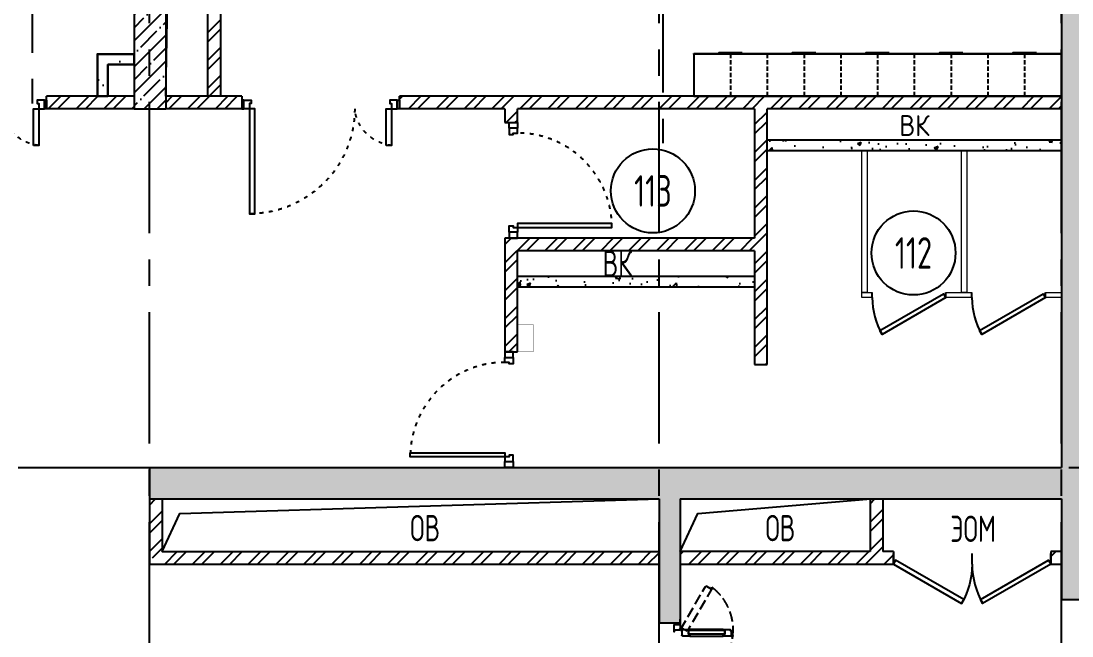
# Model space of a CAD drawing. Header units: millimetres. Extents: x -106726 to 8952771, y -150083 to 686385.
# Drawn here: x 41463 to 51465, y 18355 to 24209 of the extents above; entities that cross this region are included whole.
import ezdxf
from ezdxf import colors
from ezdxf.entities.mleader import LeaderData, LeaderLine
from ezdxf.enums import TextEntityAlignment as Align
from ezdxf.math import Vec2, Vec3

# ---------------------------------------------------------------- set-up
doc = ezdxf.new("R2018")
doc.units = ezdxf.units.MM
for name, pattern in [('ACAD_ISO03W100', [30, 12, -18]), ('CENTER', [2, 1.25, -0.25, 0.25, -0.25]), ('HIDDEN', [6, 4, -2]), ('ГОСТ 2.303 4', [7, 5, -2, 0])]:
    doc.linetypes.add(name, pattern=pattern)
doc.layers.add('АР_Названия помещений', color=124, linetype='Continuous', lineweight=5, plot=False)
doc.layers.add('АР_Номер помещения', color=1, linetype='Continuous', lineweight=25)
doc.layers.add('ТХ_обор_бытовое', color=14, linetype='Continuous')
doc.styles.add('ICOCPEUR', font='isocpeur.ttf')
doc.styles.add('ISOCPEUR', font='isocpeur.ttf', dxfattribs={"width": 0.7})
doc.styles.get("Standard").update_dxf_attribs({"font": 'arial.ttf'})
doc.linetypes.add('Ground1', pattern='A,12,[130,ltypeshp.shx,S=3,R=-150,X=0,Y=-2.598],3,[130,ltypeshp.shx,S=3,R=-150,X=0,Y=-2.598],3,[130,ltypeshp.shx,S=3,R=-150,X=0,Y=-2.598],0', length=18)
doc.linetypes.add('Ground2', pattern='A,12,[130,ltypeshp.shx,S=3,R=-210,X=0,Y=-2.598],3,[130,ltypeshp.shx,S=3,R=-210,X=0,Y=-2.598],3,[130,ltypeshp.shx,S=3,R=-210,X=0,Y=-2.598],0', length=18)

# ---------------------------------------------------------------- blocks, each defined once
blk = doc.blocks.new('Полуторная_на лестницу')
at = {"color": 8}
for points in [[(75, 80), (75, 1080), (125, 1080), (125, 80)], [(1375, 430), (1375, 80), (1425, 80), (1425, 430)]]:
    blk.add_lwpolyline(points, close=True, dxfattribs=at)
for points in [[(0, 0), (0, 80), (20, 80), (20, 0), (0, 0)], [(20, 80), (20, 0), (90, 0), (90, 30), (75, 30), (75, 80), (20, 80)], [(1480, 80), (1480, 0), (1410, 0), (1410, 30), (1425, 30), (1425, 80), (1480, 80)], [(1500, 0), (1500, 80), (1480, 80), (1480, 0), (1500, 0)]]:
    blk.add_lwpolyline(points, dxfattribs=at)
at = {"color": 8, "linetype": 'ACAD_ISO03W100', "ltscale": 3}
for centre, radius, start, end in [((75, 80), 1000, 0, 90), ((1465, 40), 392, 95.9075, 174.0925)]:
    blk.add_arc(centre, radius, start, end, dxfattribs=at)
blk = doc.blocks.new('*U600')
at = {"color": 8}
for p, q in [((-700, 0), (-700, 50)), ((0, 0), (0, 50))]:
    blk.add_line(p, q, dxfattribs=at)
blk.add_lwpolyline([(0, 0), (-606, -350), (-628, -312), (-22, 38)], close=True, dxfattribs=at)
blk.add_arc((0, 0), 700, 180, 210, dxfattribs=at)
blk = doc.blocks.new('*U601')
at = {"color": 8}
for points in [[(-55, -80), (-55, 0), (-115, 0), (-115, -40), (-100, -40), (-100, -80), (-55, -80)], [(0, 0), (0, -80), (-55, -80), (-55, 0), (0, 0)], [(-1100, 0), (-1100, -80), (-1045, -80), (-1045, 0), (-1100, 0)], [(-1045, -80), (-1045, 0), (-985, 0), (-985, -40), (-1000, -40), (-1000, -80), (-1045, -80)]]:
    blk.add_lwpolyline(points, dxfattribs=at)
blk.add_lwpolyline([(-100, -80), (-100, -980), (-140, -980), (-140, -80)], close=True, dxfattribs=at)
at = {"color": 8, "linetype": 'ACAD_ISO03W100', "ltscale": 3}
blk.add_arc((-100, -80), 900, 180, 270, dxfattribs=at)
blk = doc.blocks.new('*U604')
at = {"color": 8}
blk.add_lwpolyline([(-100, 80), (-100, 980), (-140, 980), (-140, 80)], close=True, dxfattribs=at)
for points in [[(-1100, 0), (-1100, 80), (-1045, 80), (-1045, 0), (-1100, 0)], [(-1045, 80), (-1045, 0), (-985, 0), (-985, 40), (-1000, 40), (-1000, 80), (-1045, 80)], [(-55, 80), (-55, 0), (-115, 0), (-115, 40), (-100, 40), (-100, 80), (-55, 80)], [(0, 0), (0, 80), (-55, 80), (-55, 0), (0, 0)]]:
    blk.add_lwpolyline(points, dxfattribs=at)
at = {"color": 8, "linetype": 'ACAD_ISO03W100', "ltscale": 3}
blk.add_arc((-100, 80), 900, 90, 180, dxfattribs=at)
blk = doc.blocks.new('_DotSmall')
at = {"color": 8, "linetype": 'ByBlock', "const_width": 0.5}
blk.add_lwpolyline([(-0.0625, 0, 1), (0.0625, 0, 1)], format="xyb", close=True, dxfattribs=at)
blk = doc.blocks.new('*U498')
at = {"layer": 'АР_Номер помещения', "color": 8}
blk.add_circle((-14123, 2074), 400, dxfattribs=at)
at = {"color": 8, "style": 'ISOCPEUR', "width": 0.7, "flags": 1}
blk.add_attdef('КАТЕГОРИЯ', (-499, -2092), '', height=250, dxfattribs=at)
at = {"layer": 'АР_Номер помещения', "color": 8, "style": 'ISOCPEUR', "width": 0.7}
blk.add_attdef('НОМЕР_ПОМЕЩЕНИЯ', text='', height=300, dxfattribs=at).set_placement((-14123, 2074), align=Align.MIDDLE_CENTER)
blk = doc.blocks.new('*U495')
at = {"layer": 'АР_Номер помещения', "color": 8}
blk.add_circle((-18043, 3264), 400, dxfattribs=at)
at = {"color": 8, "style": 'ISOCPEUR', "width": 0.7, "flags": 1}
blk.add_attdef('КАТЕГОРИЯ', (-499, -2092), '', height=250, dxfattribs=at)
at = {"layer": 'АР_Номер помещения', "color": 8, "style": 'ISOCPEUR', "width": 0.7}
blk.add_attdef('НОМЕР_ПОМЕЩЕНИЯ', text='', height=300, dxfattribs=at).set_placement((-18043, 3264), align=Align.MIDDLE_CENTER)
blk = doc.blocks.new('*U364')
at = {"color": 8}
for p, q in [((-750, 0), (-750, 100)), ((0, 0), (0, 100))]:
    blk.add_line(p, q, dxfattribs=at)
blk.add_lwpolyline([(0, 0), (-650, -375), (-671, -337), (-22, 38)], close=True, dxfattribs=at)
blk.add_arc((0, 0), 750, 180, 210, dxfattribs=at)
blk = doc.blocks.new('*U342')
at = {"color": 8}
for p, q in [((-96, -61), (-861, -61)), ((-863, -125), (-94, -125)), ((-412, -1489), (-96, -1489)), ((-94, -1425), (-410, -1425))]:
    blk.add_line(p, q, dxfattribs=at)
at = {"color": 8, "linetype": 'ГОСТ 2.303 4', "ltscale": 20}
for points in [[(-66, -90), (-60, -84), (-53, -91), (-52, -90), (-54, -88), (-17, -50), (-11, -57), (-15, -61), (-10, -67), (-4, -61), (-684, 601), (-689, 596), (-683, 590), (-679, 595), (-672, 588), (-709, 551), (-712, 553), (-713, 552), (-705, 545), (-711, 539)], [(-241, -1899), (-248, -1895), (-253, -1904), (-254, -1903), (-253, -1901), (-298, -1874), (-303, -1882), (-298, -1885), (-301, -1892), (-308, -1888), (-71, -1478), (-65, -1482), (-59, -1473), (-58, -1474), (-60, -1476), (-14, -1503), (-9, -1495), (-15, -1492), (-11, -1485), (-4, -1489)]]:
    blk.add_lwpolyline(points, close=True, dxfattribs=at)
at = {"color": 8}
for points in [[(60, -12), (60, -80), (52, -80), (52, -63), (6, -63), (6, -66), (4, -66), (4, -56), (-4, -56), (-4, 12), (0, 12), (0, 4), (-2, 4), (-2, -17), (56, -17), (56, -12)], [(-953, -69), (-953, -61), (-861, -61), (-861, -68), (-877, -68), (-877, -104), (-863, -104), (-863, -125), (-929, -125), (-929, -117), (-939, -117), (-939, -115), (-936, -115), (-936, -63), (-945, -63), (-945, -69)], [(-80, -104), (-877, -104), (-877, -68), (-80, -68)], [(-4, -69), (-4, -61), (-96, -61), (-96, -68), (-80, -68), (-80, -104), (-94, -104), (-94, -125), (-28, -125), (-28, -117), (-18, -117), (-18, -115), (-21, -115), (-21, -63), (-12, -63), (-12, -69)], [(-502, -1433), (-502, -1425), (-410, -1425), (-410, -1446), (-426, -1446), (-426, -1482), (-412, -1482), (-412, -1489), (-478, -1489), (-478, -1481), (-488, -1481), (-488, -1479), (-485, -1479), (-485, -1427), (-494, -1427), (-494, -1433)], [(-426, -1446), (-80, -1446), (-80, -1482), (-426, -1482)], [(-4, -1481), (-4, -1489), (-96, -1489), (-96, -1482), (-80, -1482), (-80, -1446), (-94, -1446), (-94, -1425), (-28, -1425), (-28, -1433), (-18, -1433), (-18, -1435), (-21, -1435), (-21, -1487), (-12, -1487), (-12, -1481)], [(60, -1538), (60, -1470), (52, -1470), (52, -1487), (6, -1487), (6, -1484), (4, -1484), (4, -1494), (-4, -1494), (-4, -1562), (0, -1562), (0, -1554), (-2, -1554), (-2, -1533), (56, -1533), (56, -1538)]]:
    blk.add_lwpolyline(points, close=True, dxfattribs=at)
at = {"color": 8, "linetype": 'Ground2'}
blk.add_lwpolyline([(0, 39), (0, 0), (60, 0)], dxfattribs=at)
at = {"color": 8, "linetype": 'Ground1'}
blk.add_lwpolyline([(60, -1550), (0, -1550), (0, -1589)], dxfattribs=at)
at = {"color": 8, "linetype": 'ГОСТ 2.303 4', "ltscale": 20}
for centre, radius, start, end in [((-4, -61), 949, 135.7298, 180.1036), ((-4, -61), 949, 180, 270), ((-4, -1489), 502, 90, 172.6747), ((-4, -1489), 501, 172.6747, 232.6607)]:
    blk.add_arc(centre, radius, start, end, dxfattribs=at)
blk = doc.blocks.new('система хранения 30 и 5 ячеек 3740х400х1600')
at = {"color": 8, "linetype": 'HIDDEN', "ltscale": 10}
for p, q in [((127718, -71190), (127718, -71590)), ((128068, -71190), (128068, -71590)), ((128418, -71190), (128418, -71590)), ((128768, -71190), (128768, -71590)), ((129118, -71190), (129118, -71590)), ((129468, -71190), (129468, -71590)), ((129818, -71190), (129818, -71590)), ((130168, -71190), (130168, -71590)), ((130518, -71190), (130518, -71590))]:
    blk.add_line(p, q, dxfattribs=at)
at = {"color": 8, "ltscale": 100}
for points in [[(127368, -71186), (130868, -71186), (130868, -71190), (127368, -71190)], [(127368, -71590), (130868, -71590), (130868, -71190), (127368, -71190)], [(127718, -71180), (127606, -71180), (127606, -71186), (127718, -71186)], [(127830, -71180), (127718, -71180), (127718, -71186), (127830, -71186)], [(128418, -71180), (128306, -71180), (128306, -71186), (128418, -71186)], [(128530, -71180), (128418, -71180), (128418, -71186), (128530, -71186)], [(129118, -71180), (129006, -71180), (129006, -71186), (129118, -71186)], [(129230, -71180), (129118, -71180), (129118, -71186), (129230, -71186)], [(129818, -71180), (129706, -71180), (129706, -71186), (129818, -71186)], [(129930, -71180), (129818, -71180), (129818, -71186), (129930, -71186)], [(130518, -71180), (130406, -71180), (130406, -71186), (130518, -71186)], [(130630, -71180), (130518, -71180), (130518, -71186), (130630, -71186)]]:
    blk.add_lwpolyline(points, close=True, dxfattribs=at)
blk = doc.blocks.new('У240')
at = {"layer": 'ТХ_обор_бытовое', "color": 8, "lineweight": 0, "ltscale": 100, "transparency": 33554687, "const_width": 2}
blk.add_lwpolyline([(259065, 2932), (259065, 3192), (259215, 3192), (259215, 2932)], close=True, dxfattribs=at)

msp = doc.modelspace()

# ---------------------------------------------------------------- hatches: boundary and pattern name
at = {"ltscale": 100}
h = msp.add_hatch(dxfattribs=at)
h.set_pattern_fill('ANSI35', color=256, scale=700)
h.set_pattern_definition([(45, (-951587.81, 109999.9), (-123.743687, 123.743687), []), (45, (-951464.07, 109999.9), (-123.743687, 123.743687), [218.75, -43.75, 0, -43.75])])
h.paths.add_polyline_path([(51665, 31445), (17165, 31445), (17165, 31145), (51365, 31145), (51365, 19960), (42685, 19960), (42685, 19660), (47535, 19660), (47535, 18477.5), (47735, 18477.5), (47735, 19660), (51365, 19660), (51365, 18702.5), (51565, 18702.5), (51565, 19660), (51665, 19660), (51665, 27280), (51855, 27280), (51855, 27480), (51665, 27480)])
h = msp.add_hatch(dxfattribs=at)
h.set_pattern_fill('ANSI35', color=256, scale=700)
h.set_pattern_definition([(45, (-931662.81, 121934.54), (-123.743687, 123.743687), []), (45, (-931539.07, 121934.54), (-123.743687, 123.743687), [218.75, -43.75, 0, -43.75])])
h.paths.add_polyline_path([(42840, 31145), (42540, 31145), (42540, 23374.6), (42840, 23374.6)])
h = msp.add_hatch(dxfattribs=at)
h.set_pattern_fill('ANSI32', color=256, scale=500)
h.set_pattern_definition([(45, (220348.85, -55205.68), (-132.58252, 132.58252), []), (45, (220437.24, -55205.68), (-132.58252, 132.58252), [])])
h.paths.add_polyline_path([(43240.8, 31144.9), (43360.8, 31144.9), (43360.8, 23494.6), (43240.8, 23494.6)])
h = msp.add_hatch(dxfattribs=at)
h.set_pattern_fill('AR-CONC', color=256, scale=2, angle=90)
h.set_pattern_definition([(140, (183832.63, -384125.28), (31.87817, 364.36934), [38.1, -419.1]), (85, (183832.63, -384125.3), (-382.1137, -70.48684), [30.48, -335.28117]), (190.451445, (183835.28, -384094.92), (-350.2355, 293.8825), [32.38002, -356.1805]), (136.1842, (183731.03, -384125.3), (84.08466, 542.1581), [57.15, -628.65]), (186.63556, (183738.03, -384080.1), (-494.85225, 474.8083), [48.57005, -534.2712]), (81.18415, (183731, -384125.3), (-494.85225, 474.8083), [45.7199, -502.91946]), (111, (183756.43, -384074.48), (204.5304, 303.22878), [38.1, -419.1]), (56, (183756.43, -384074.5), (-368.37593, 123.60406), [30.48, -335.28]), (161.451445, (183773.47, -384049.2), (-163.84554, 426.83284), [32.38002, -356.17988]), (127.5, (183832.63, -384125.28), (-169.110078, 6.177207), [0, -331.216, 0, -340.36, 0, -336.55]), (97.5, (183832.63, -384125.28), (-200.36115, 133.639325), [0, -194.056, 0, -323.596, 0, -128.27]), (57.5, (183832.63, -384238.57), (11.45749, 271.18119), [0, -127, 0, -396.24, 0, -525.78]), (47.5, (183832.63, -384289.37), (-50.85298, 296.25836), [0, -165.1, 0, -263.144, 0, -373.38])])
h.paths.add_polyline_path([(42190, 23894.6), (42190, 23494.6), (42290, 23494.6), (42290, 23794.6), (42540, 23794.6), (42540, 23894.6)])
h = msp.add_hatch(dxfattribs=at)
h.set_pattern_fill('ANSI32', color=256, scale=500)
h.set_pattern_definition([(45, (-951060.97, 109813.3), (-132.58252, 132.58252), []), (45, (-950972.58, 109813.3), (-132.58252, 132.58252), [])])
h.paths.add_polyline_path([(42540, 23434.6), (42540, 23494.6), (41706.3, 23494.5), (41706.3, 23374.5), (41706.3, 23374.5), (41706.3, 23374.5), (41706.3, 23494.5), (41706.3, 23494.5), (41706.3, 23374.5), (42540, 23374.6)])
h = msp.add_hatch(dxfattribs=at)
h.set_pattern_fill('ANSI32', color=256, scale=500)
h.set_pattern_definition([(45, (-951060.97, 109813.28), (-132.58252, 132.58252), []), (45, (-950972.58, 109813.28), (-132.58252, 132.58252), [])])
h.paths.add_polyline_path([(43563.8, 23494.6), (42840, 23494.6), (42840, 23437.6), (42840, 23374.6), (43563.8, 23374.6)])
h = msp.add_hatch(dxfattribs=at)
h.set_pattern_fill('ANSI32', color=256, scale=500)
h.set_pattern_definition([(45, (-951366.06, 109793.06), (-132.58252, 132.58252), []), (45, (-951277.68, 109793.06), (-132.58252, 132.58252), [])])
h.paths.add_polyline_path([(46067.7, 22143), (48444.7, 22143), (48444.7, 23374.6), (46187.6, 23374.6), (46187.3, 23242.9), (46067.3, 23243.2), (46067.6, 23374.6), (45063.8, 23374.6), (45063.8, 23494.6), (51212.3, 23494.7), (51365, 23494.7), (51365, 23374.8), (48564.7, 23374.6), (48564.7, 20940.7), (48449.5, 20940.7), (48444.7, 20945.6), (48444.7, 22023), (46187.7, 22023), (46187.3, 21060), (46067.3, 21060)])
h = msp.add_hatch(dxfattribs=at)
h.set_pattern_fill('AR-CONC', color=256, scale=2)
h.set_pattern_definition([(50, (-462934.4, -147373.54), (364.36934, -31.87817), [38.1, -419.1]), (355, (-462934.4, -147373.54), (-70.48684, 382.1137), [30.48, -335.28117]), (100.451445, (-462904.04, -147376.2), (293.8825, 350.2355), [32.38002, -356.1805]), (46.1842, (-462934.4, -147271.94), (542.1581, -84.08466), [57.15, -628.65]), (96.63556, (-462889.2, -147278.95), (474.80827, 494.85225), [48.57005, -534.2712]), (351.18415, (-462934.4, -147271.94), (474.80827, 494.85225), [45.71993, -502.91946]), (21, (-462883.6, -147297.34), (303.22878, -204.5304), [38.1, -419.1]), (326, (-462883.6, -147297.34), (123.60406, 368.37593), [30.48, -335.28]), (71.451445, (-462858.33, -147314.4), (426.83284, 163.84554), [32.38002, -356.17988]), (37.5, (-462934.4, -147373.54), (6.177207, 169.110078), [0, -331.216, 0, -340.36, 0, -336.55]), (7.5, (-462934.4, -147373.54), (133.639325, 200.36115), [0, -194.056, 0, -323.596, 0, -128.27]), (327.5, (-463047.68, -147373.54), (271.18119, -11.457488), [0, -127, 0, -396.24, 0, -525.78]), (317.5, (-463098.48, -147373.54), (296.25836, 50.85298), [0, -165.1, 0, -263.144, 0, -373.38])])
h.paths.add_polyline_path([(48564.7, 23076), (51365, 23075.8), (51365, 22975.8), (48564.7, 22976)])
h = msp.add_hatch(dxfattribs=at)
h.set_pattern_fill('AR-CONC', color=256, scale=2)
h.set_pattern_definition([(50, (-460117.44, -148671.68), (364.36934, -31.87817), [38.1, -419.1]), (355, (-460117.44, -148671.7), (-70.48684, 382.1137), [30.48, -335.28117]), (100.451445, (-460087.08, -148674.34), (293.8825, 350.2355), [32.38002, -356.1805]), (46.1842, (-460117.44, -148570.1), (542.1581, -84.08466), [57.15, -628.65]), (96.63556, (-460072.26, -148577.1), (474.80827, 494.85225), [48.57005, -534.2712]), (351.18415, (-460117.44, -148570.1), (474.80827, 494.85225), [45.71993, -502.91946]), (21, (-460066.64, -148595.48), (303.22878, -204.5304), [38.1, -419.1]), (326, (-460066.64, -148595.5), (123.60406, 368.37593), [30.48, -335.28]), (71.451445, (-460041.37, -148612.53), (426.83284, 163.84554), [32.38002, -356.17988]), (37.5, (-460117.44, -148671.68), (6.177207, 169.110078), [0, -331.216, 0, -340.36, 0, -336.55]), (7.5, (-460117.44, -148671.68), (133.639325, 200.36115), [0, -194.056, 0, -323.596, 0, -128.27]), (327.5, (-460230.73, -148671.68), (271.18119, -11.457488), [0, -127, 0, -396.24, 0, -525.78]), (317.5, (-460281.53, -148671.68), (296.25836, 50.85298), [0, -165.1, 0, -263.144, 0, -373.38])])
h.paths.add_polyline_path([(46187.6, 21777.9), (48444.7, 21777.7), (48444.7, 21677.7), (46187.5, 21677.9)])
h = msp.add_hatch(dxfattribs=at)
h.set_pattern_fill('ANSI32', color=256, scale=500)
h.set_pattern_definition([(45, (-943311.1, 92231.62), (-132.58252, 132.58252), []), (45, (-943222.7, 92231.62), (-132.58252, 132.58252), [])])
h.paths.add_polyline_path([(42714.9, 19158.8), (42685, 19158.8), (42685, 19660), (42805, 19660), (42805, 19158.8), (47534.9, 19158.8), (47535.1, 19038.8), (42715.1, 19038.8)])
h = msp.add_hatch(dxfattribs=at)
h.set_pattern_fill('ANSI32', color=256, scale=500)
h.set_pattern_definition([(45, (-929836.16, 92231.62), (-132.58252, 132.58252), []), (45, (-929747.77, 92231.62), (-132.58252, 132.58252), [])])
h.paths.add_polyline_path([(47734.9, 19158.8), (49545, 19158.8), (49545, 19660), (49665, 19660), (49665, 19158.8), (49764.9, 19158.8), (49765.1, 19038.8), (47735.1, 19038.8)])
h = msp.add_hatch(dxfattribs=at)
h.set_pattern_fill('ANSI32', color=256, scale=500)
h.set_pattern_definition([(45, (-932377.64, 92240.3), (-132.58252, 132.58252), []), (45, (-932289.25, 92240.3), (-132.58252, 132.58252), [])])
h.paths.add_polyline_path([(51265, 19158.8), (51365, 19158.8), (51365, 19038.8), (51265, 19038.8)])

# ---------------------------------------------------------------- linework, layer by layer
at = {"linetype": 'CENTER', "ltscale": 1000}
for p, q in [((41569.9, 79157.5), (41569.9, 23425.1)), ((47569.9, 78779.3), (47569.9, 23046.9)), ((42685, -1811.3), (42685, 32496.2)), ((47535, -1811.3), (47535, 32496.2)), ((51365, -1811.3), (51365, 32496.2)), ((-12563.8, 19960), (71033.4, 19960))]:
    msp.add_line(p, q, dxfattribs=at)
at = {"ltscale": 100}
for p, q in [((42540, 31145), (42540, 23374.6)), ((42840, 31145), (42840, 23374.6)), ((51365, 31145), (51365, 19960)), ((42540, 23374.6), (42840, 23374.6)), ((42685, 19960), (51365, 19960)), ((42685, 19960), (42685, 19660)), ((42685, 19660), (47535, 19660)), ((47535, 19660), (47535, 18477.5)), ((47735, 19660), (51365, 19660)), ((47735, 19660), (47735, 18477.5)), ((51365, 19660), (51365, 18702.5)), ((51365, 18702.5), (51565, 18702.5)), ((47735, 18477.5), (47535, 18477.5))]:
    msp.add_line(p, q, dxfattribs=at)
for points in [[(42840, 23494.6), (42972.6, 30974.6), (43240.8, 31144.9)], [(42540, 23494.6), (41706.3, 23494.6)], [(43563.8, 23494.6), (42840, 23494.6)], [(51365, 23494.6), (45063.8, 23494.6)], [(42540, 23374.6), (41706.3, 23374.6)], [(43563.8, 23374.6), (42840, 23374.6)], [(46067.6, 23374.6), (45063.8, 23374.6)], [(48444.7, 23374.7), (46187.6, 23374.7)], [(51365, 23374.6), (48564.7, 23374.6)], [(51365, 23075.8), (48564.7, 23075.8)], [(48564.7, 22975.8), (51365, 22975.8)], [(48444.7, 22143), (46067.7, 22143)], [(48444.7, 22023), (46187.7, 22023)], [(48444.7, 21777.7), (46187.6, 21777.9)], [(46187.5, 21677.9), (48444.7, 21677.7)], [(42805, 19158.8), (42974, 19522.3), (47535, 19660)], [(47735, 19158.8), (47904, 19522.3), (49550, 19660)]]:
    msp.add_lwpolyline(points, dxfattribs=at)
at = {"linetype": 'Continuous', "ltscale": 100}
for points in [[(43361.6, 31144.9), (43361.6, 23494.6)], [(43241.6, 23494.6), (43241.6, 27630)], [(41706.3, 23374.6), (41706.3, 23494.6)], [(43563.8, 23494.6), (43563.8, 23374.6)], [(45063.8, 23374.6), (45063.8, 23494.6)], [(46067.6, 23374.6), (46067.3, 23243.3)], [(46187.3, 23243), (46187.6, 23374.6)], [(48444.7, 23374.6), (48444.7, 22143)], [(48564.7, 20940.7), (48564.7, 23374.6)], [(46067.3, 23243.3), (46187.3, 23243)], [(46067.7, 22143), (46067.3, 21060)], [(46187.3, 21060), (46187.7, 22023)], [(48444.7, 22023), (48444.7, 20940.7)], [(46067.3, 21060), (46187.3, 21060)], [(48444.7, 20940.7), (48564.7, 20940.7)], [(42685, 19660), (42685, 19038.8), (47535, 19038.8)], [(42805, 19660), (42805, 19158.8), (47535, 19158.8)], [(49545, 19660), (49545, 19158.8)], [(49665, 19660), (49665, 19158.8)], [(49545, 19158.8), (47735, 19158.8)], [(49765, 19158.8), (49665, 19158.8)], [(49765, 19158.8), (49765, 19038.8)], [(51365, 19158.8), (51265, 19158.8)], [(51265, 19158.8), (51265, 19038.8)], [(47735, 19038.8), (49765, 19038.8)], [(51265, 19038.8), (51365, 19038.8)]]:
    msp.add_lwpolyline(points, dxfattribs=at)
at = {"lineweight": 30}
msp.add_lwpolyline([(42190, 23494.6), (42190, 23894.6), (42540, 23894.6), (42540, 23794.6), (42290, 23794.6), (42290, 23494.6)], close=True, dxfattribs=at)
msp.add_lwpolyline([(42190, 23494.6), (42190, 23894.6), (42540, 23894.6), (42540, 23794.6), (42290, 23794.6), (42290, 23494.6)], close=True, dxfattribs=at)
at = {"lineweight": 0}
for points in [[(49464.7, 22975.8), (49514.7, 22975.8), (49514.7, 21625.8), (49464.7, 21625.8)], [(50415, 22975.8), (50465, 22975.8), (50465, 21625.8), (50415, 21625.8)], [(49464.7, 21575.8), (49464.7, 21625.8), (49564.7, 21625.8), (49564.7, 21575.8)], [(50264.7, 21575.8), (50264.7, 21625.8), (50513.2, 21625.8), (50513.2, 21575.8)], [(51213.2, 21575.8), (51213.2, 21625.8), (51365, 21625.8), (51365, 21575.8)]]:
    msp.add_lwpolyline(points, close=True, dxfattribs=at)

# ---------------------------------------------------------------- block references
for name, p in [('система хранения 30 и 5 ячеек 3740х400х1600', (-79503.3, 95085.1)), ('У240', (-212877.7, 18128.4)), ('*U364', (51265, 19038.8))]:
    msp.add_blockref(name, p)
at = {"xscale": -1, "rotation": 180}
for p in [(40206.3, 23454.6), (43563.8, 23454.6)]:
    msp.add_blockref('Полуторная_на лестницу', p, dxfattribs=at)
for name, p, rotation in [('*U604', (46107.3, 22143), 270), ('*U601', (46147.3, 19960), 270), ('*U342', (47735, 16927.5), 180)]:
    msp.add_blockref(name, p, dxfattribs=dict(rotation=rotation))
ref = msp.add_blockref('*U495', (65519.8, 19328))
ref.add_attrib('НОМЕР_ПОМЕЩЕНИЯ', '113', dxfattribs={"layer": 'АР_Номер помещения', "color": 8, "height": 300, "style": 'ISOCPEUR', "width": 0.7}).set_placement((47476.9, 22591.8), align=Align.MIDDLE_CENTER)
lines = msp.add_mtext('\\W0.8000;', dxfattribs={"layer": 'АР_Названия помещений', "color": 8, "insert": (45291.9, 22672.3), "char_height": 2679.26, "width": 926.94, "attachment_point": 1})
ref.add_attrib('ИМЯ_ПОМЕЩЕНИЯ', '', (45291.9, 22672.3), dxfattribs={"flags": 104}).embed_mtext(lines)
ref = msp.add_blockref('*U498', (64079.9, 19927.2))
ref.add_attrib('НОМЕР_ПОМЕЩЕНИЯ', '112', dxfattribs={"layer": 'АР_Номер помещения', "color": 8, "height": 300, "style": 'ISOCPEUR', "width": 0.7}).set_placement((49956.9, 22001.3), align=Align.MIDDLE_CENTER)
lines = msp.add_mtext('\\W0.8000;', dxfattribs={"layer": 'АР_Названия помещений', "color": 8, "insert": (49767.9, 20510.8), "char_height": 4640.28, "width": 926.94, "attachment_point": 1})
ref.add_attrib('ИМЯ_ПОМЕЩЕНИЯ', '', (49767.9, 20510.8), dxfattribs={"flags": 104}).embed_mtext(lines)
at = {"lineweight": 30}
for p in [(50264.7, 21575.8), (51213.2, 21575.8)]:
    msp.add_blockref('*U600', p, dxfattribs=at)
at = {"xscale": -1}
msp.add_blockref('*U364', (49765, 19038.8), dxfattribs=at)

# ---------------------------------------------------------------- texts
at = {"ltscale": 100, "attachment_point": 5, "line_spacing_factor": 0.7, "style": 'ICOCPEUR'}
for s, insert, char_height in [('\\A1;{\\W0.9;ВК}', (49965.9, 23214.1), 200), ('\\A1;{\\W0.7;ВК}', (47139.3, 21899.2), 250), ('\\A1;{\\W0.7;ОВ}', (45308.4, 19382.2), 250), ('\\A1;{\\W0.7;ОВ}', (48688.9, 19382.2), 250)]:
    msp.add_mtext(s, dxfattribs=dict(at, insert=insert, char_height=char_height))
at = {"ltscale": 100, "insert": (50524.6, 19375.3), "char_height": 250, "attachment_point": 5, "style": 'ICOCPEUR'}
msp.add_mtext('\\A1;{\\W0.7;ЭОМ}', dxfattribs=at)

# ---------------------------------------------------------------- leaders
ml = msp.add_multileader_mtext('Standard')
ml.set_content('+13,700', color=8, style='ISOCPEUR')
ml.set_leader_properties(color=8, linetype='Continuous', lineweight=-1)
ml.set_arrow_properties(name='DOTSMALL')
ml.build(insert=Vec2(0, 0))
ml.multileader.update_dxf_attribs({"has_text_frame": 1, "text_left_attachment_type": 4, "text_right_attachment_type": 4, "dogleg_length": 100, "arrow_head_size": 180})
ctx = ml.context
ctx.base_point, ctx.char_height, ctx.arrow_head_size, ctx.landing_gap_size, ctx.plane_origin = Vec3(54221, 506541.4), 250, 180, 50, Vec3(53971.6, 505880.5)
ctx.left_attachment, ctx.right_attachment = 4, 4
notes = []
notes.append((ctx, [(0, (0, 0, 0), (0, 0), (1, 0), 1, [])]))
ctx.mtext.insert, ctx.mtext.width, ctx.mtext.line_spacing_style, ctx.mtext.flow_direction = Vec3(54271, 506874.7), 852.697, 2, 5
ml = msp.add_multileader_mtext('Standard')
ml.set_content('+15,825', color=8, style='ISOCPEUR')
ml.set_leader_properties(color=8, linetype='Continuous', lineweight=-1)
ml.set_arrow_properties(name='DOTSMALL')
ml.build(insert=Vec2(0, 0))
ml.multileader.update_dxf_attribs({"has_text_frame": 1, "text_left_attachment_type": 4, "text_right_attachment_type": 4, "dogleg_length": 100, "arrow_head_size": 180})
ctx = ml.context
ctx.base_point, ctx.char_height, ctx.arrow_head_size, ctx.landing_gap_size, ctx.plane_origin = Vec3(52211.2, 501008.3), 250, 180, 50, Vec3(52690.3, 498055.9)
ctx.left_attachment, ctx.right_attachment = 4, 4
notes.append((ctx, [(0, (0, 0, 0), (0, 0), (1, 0), 1, [])]))
ctx.mtext.insert, ctx.mtext.width, ctx.mtext.line_spacing_style, ctx.mtext.flow_direction = Vec3(52261.2, 501341.7), 852.697, 2, 5
ml = msp.add_multileader_mtext('Standard')
ml.set_content('+9,800', color=8, style='ISOCPEUR')
ml.set_leader_properties(color=8, linetype='Continuous', lineweight=-1)
ml.set_arrow_properties(name='DOTSMALL')
ml.build(insert=Vec2(0, 0))
ml.multileader.update_dxf_attribs({"has_text_frame": 1, "text_left_attachment_type": 4, "text_right_attachment_type": 4, "dogleg_length": 100, "arrow_head_size": 180})
ctx = ml.context
ctx.base_point, ctx.char_height, ctx.arrow_head_size, ctx.landing_gap_size, ctx.plane_origin = Vec3(54221, 386541.4), 250, 180, 50, Vec3(53971.6, 385880.5)
ctx.left_attachment, ctx.right_attachment = 4, 4
notes.append((ctx, [(0, (0, 0, 0), (0, 0), (1, 0), 1, [])]))
ctx.mtext.insert, ctx.mtext.width, ctx.mtext.line_spacing_style, ctx.mtext.flow_direction = Vec3(54271, 386874.7), 852.697, 2, 5
ml = msp.add_multileader_mtext('Standard')
ml.set_content('+11,750', color=8, style='ISOCPEUR')
ml.set_leader_properties(color=8, linetype='Continuous', lineweight=-1)
ml.set_arrow_properties(name='DOTSMALL')
ml.build(insert=Vec2(0, 0))
ml.multileader.update_dxf_attribs({"has_text_frame": 1, "text_left_attachment_type": 4, "text_right_attachment_type": 4, "dogleg_length": 100, "arrow_head_size": 180})
ctx = ml.context
ctx.base_point, ctx.char_height, ctx.arrow_head_size, ctx.landing_gap_size, ctx.plane_origin = Vec3(52211.2, 381008.3), 250, 180, 50, Vec3(52690.3, 378055.9)
ctx.left_attachment, ctx.right_attachment = 4, 4
notes.append((ctx, [(0, (0, 0, 0), (0, 0), (1, 0), 1, [])]))
ctx.mtext.insert, ctx.mtext.width, ctx.mtext.line_spacing_style, ctx.mtext.flow_direction = Vec3(52261.2, 381341.7), 852.697, 2, 5
ml = msp.add_multileader_mtext('Standard')
ml.set_content('+5,925', color=8, style='ISOCPEUR')
ml.set_leader_properties(color=8, linetype='Continuous', lineweight=-1)
ml.set_arrow_properties(name='DOTSMALL')
ml.build(insert=Vec2(0, 0))
ml.multileader.update_dxf_attribs({"has_text_frame": 1, "text_left_attachment_type": 4, "text_right_attachment_type": 4, "dogleg_length": 100, "arrow_head_size": 180})
ctx = ml.context
ctx.base_point, ctx.char_height, ctx.arrow_head_size, ctx.landing_gap_size, ctx.plane_origin = Vec3(55731.7, 311388.1), 250, 180, 50, Vec3(55650.3, 310120.6)
ctx.left_attachment, ctx.right_attachment = 4, 4
notes.append((ctx, [(0, (0, 0, 0), (0, 0), (1, 0), 1, [])]))
ctx.mtext.insert, ctx.mtext.width, ctx.mtext.line_spacing_style, ctx.mtext.flow_direction = Vec3(55781.7, 311721.5), 852.697, 2, 5
ml = msp.add_multileader_mtext('Standard')
ml.set_content('+7,850', color=8, style='ISOCPEUR')
ml.set_leader_properties(color=8, linetype='Continuous', lineweight=-1)
ml.set_arrow_properties(name='DOTSMALL')
ml.build(insert=Vec2(0, 0))
ml.multileader.update_dxf_attribs({"has_text_frame": 1, "text_left_attachment_type": 4, "text_right_attachment_type": 4, "dogleg_length": 100, "arrow_head_size": 180})
ctx = ml.context
ctx.base_point, ctx.char_height, ctx.arrow_head_size, ctx.landing_gap_size, ctx.plane_origin = Vec3(55005.6, 304089.3), 250, 180, 50, Vec3(54924.2, 302821.8)
ctx.left_attachment, ctx.right_attachment = 4, 4
notes.append((ctx, [(0, (0, 0, 0), (0, 0), (1, 0), 1, [])]))
ctx.mtext.insert, ctx.mtext.width, ctx.mtext.line_spacing_style, ctx.mtext.flow_direction = Vec3(55055.6, 304422.7), 852.697, 2, 5
ml = msp.add_multileader_mtext('Standard')
ml.set_content('+5,900', color=8, style='ISOCPEUR')
ml.set_leader_properties(color=8, linetype='Continuous', lineweight=-1)
ml.set_arrow_properties(name='DOTSMALL')
ml.build(insert=Vec2(0, 0))
ml.multileader.update_dxf_attribs({"has_text_frame": 1, "text_left_attachment_type": 4, "text_right_attachment_type": 4, "dogleg_length": 100, "arrow_head_size": 180})
ctx = ml.context
ctx.base_point, ctx.char_height, ctx.arrow_head_size, ctx.landing_gap_size, ctx.plane_origin = Vec3(54006, 266546.4), 250, 180, 50, Vec3(53756.6, 265885.5)
ctx.left_attachment, ctx.right_attachment = 4, 4
notes.append((ctx, [(0, (0, 0, 0), (0, 0), (1, 0), 1, [])]))
ctx.mtext.insert, ctx.mtext.width, ctx.mtext.line_spacing_style, ctx.mtext.flow_direction = Vec3(54056, 266879.7), 852.697, 2, 5
ml = msp.add_multileader_mtext('Standard')
ml.set_content('+7,850', color=8, style='ISOCPEUR')
ml.set_leader_properties(color=8, linetype='Continuous', lineweight=-1)
ml.set_arrow_properties(name='DOTSMALL')
ml.build(insert=Vec2(0, 0))
ml.multileader.update_dxf_attribs({"has_text_frame": 1, "text_left_attachment_type": 4, "text_right_attachment_type": 4, "dogleg_length": 100, "arrow_head_size": 180})
ctx = ml.context
ctx.base_point, ctx.char_height, ctx.arrow_head_size, ctx.landing_gap_size, ctx.plane_origin = Vec3(52211.2, 261008.3), 250, 180, 50, Vec3(52690.3, 258055.9)
ctx.left_attachment, ctx.right_attachment = 4, 4
notes.append((ctx, [(0, (0, 0, 0), (0, 0), (1, 0), 1, [])]))
ctx.mtext.insert, ctx.mtext.width, ctx.mtext.line_spacing_style, ctx.mtext.flow_direction = Vec3(52261.2, 261341.7), 852.697, 2, 5
ml = msp.add_multileader_mtext('Standard')
ml.set_content('+1,975', color=8, style='ISOCPEUR')
ml.set_leader_properties(color=8, linetype='Continuous', lineweight=-1)
ml.set_arrow_properties(name='DOTSMALL')
ml.build(insert=Vec2(0, 0))
ml.multileader.update_dxf_attribs({"has_text_frame": 1, "text_left_attachment_type": 4, "text_right_attachment_type": 4, "dogleg_length": 100, "arrow_head_size": 180})
ctx = ml.context
ctx.base_point, ctx.char_height, ctx.arrow_head_size, ctx.landing_gap_size, ctx.plane_origin = Vec3(55581.7, 191388.1), 250, 180, 50, Vec3(55500.3, 190120.6)
ctx.left_attachment, ctx.right_attachment = 4, 4
notes.append((ctx, [(0, (0, 0, 0), (0, 0), (1, 0), 1, [])]))
ctx.mtext.insert, ctx.mtext.width, ctx.mtext.line_spacing_style, ctx.mtext.flow_direction = Vec3(55631.7, 191721.5), 852.697, 2, 5
ml = msp.add_multileader_mtext('Standard')
ml.set_content('+3,950', color=8, style='ISOCPEUR')
ml.set_leader_properties(color=8, linetype='Continuous', lineweight=-1)
ml.set_arrow_properties(name='DOTSMALL')
ml.build(insert=Vec2(0, 0))
ml.multileader.update_dxf_attribs({"has_text_frame": 1, "text_left_attachment_type": 4, "text_right_attachment_type": 4, "dogleg_length": 100, "arrow_head_size": 180})
ctx = ml.context
ctx.base_point, ctx.char_height, ctx.arrow_head_size, ctx.landing_gap_size, ctx.plane_origin = Vec3(55005.6, 184089.3), 250, 180, 50, Vec3(54924.2, 182821.8)
ctx.left_attachment, ctx.right_attachment = 4, 4
notes.append((ctx, [(0, (0, 0, 0), (0, 0), (1, 0), 1, [])]))
ctx.mtext.insert, ctx.mtext.width, ctx.mtext.line_spacing_style, ctx.mtext.flow_direction = Vec3(55055.6, 184422.7), 852.697, 2, 5
ml = msp.add_multileader_mtext('Standard')
ml.set_content('+2,410', color=8, style='ISOCPEUR')
ml.set_leader_properties(color=8, linetype='Continuous', lineweight=-1)
ml.set_arrow_properties(name='DOTSMALL')
ml.build(insert=Vec2(0, 0))
ml.multileader.update_dxf_attribs({"has_text_frame": 1, "text_left_attachment_type": 4, "text_right_attachment_type": 4, "dogleg_length": 100, "arrow_head_size": 180})
ctx = ml.context
ctx.base_point, ctx.char_height, ctx.arrow_head_size, ctx.landing_gap_size, ctx.plane_origin = Vec3(54006, 146546.4), 250, 180, 50, Vec3(53756.6, 145885.5)
ctx.left_attachment, ctx.right_attachment = 4, 4
notes.append((ctx, [(0, (0, 0, 0), (0, 0), (1, 0), 1, [])]))
ctx.mtext.insert, ctx.mtext.width, ctx.mtext.line_spacing_style, ctx.mtext.flow_direction = Vec3(54056, 146879.7), 852.697, 2, 5
ml = msp.add_multileader_mtext('Standard')
ml.set_content('+3,950', color=8, style='ISOCPEUR')
ml.set_leader_properties(color=8, linetype='Continuous', lineweight=-1)
ml.set_arrow_properties(name='DOTSMALL')
ml.build(insert=Vec2(0, 0))
ml.multileader.update_dxf_attribs({"has_text_frame": 1, "text_left_attachment_type": 4, "text_right_attachment_type": 4, "dogleg_length": 100, "arrow_head_size": 180})
ctx = ml.context
ctx.base_point, ctx.char_height, ctx.arrow_head_size, ctx.landing_gap_size, ctx.plane_origin = Vec3(52211.2, 141008.3), 250, 180, 50, Vec3(52690.3, 138055.9)
ctx.left_attachment, ctx.right_attachment = 4, 4
notes.append((ctx, [(0, (0, 0, 0), (0, 0), (1, 0), 1, [])]))
ctx.mtext.insert, ctx.mtext.width, ctx.mtext.line_spacing_style, ctx.mtext.flow_direction = Vec3(52261.2, 141341.7), 852.697, 2, 5
for ctx, leaders in notes:
    for number, flags, end, landing, length, lines in leaders:
        leader = LeaderData()
        leader.index, (leader.has_last_leader_line, leader.has_dogleg_vector, leader.attachment_direction) = number, flags
        leader.last_leader_point, leader.dogleg_vector, leader.dogleg_length = Vec3(end), Vec3(landing), length
        for number, points, colour, breaks in lines:
            line = LeaderLine()
            line.index, line.vertices, line.color, line.breaks = number, Vec3.list(points), colors.encode_raw_color(colour), breaks
            leader.lines.append(line)
        ctx.leaders.append(leader)

doc.saveas('drawing.dxf')
